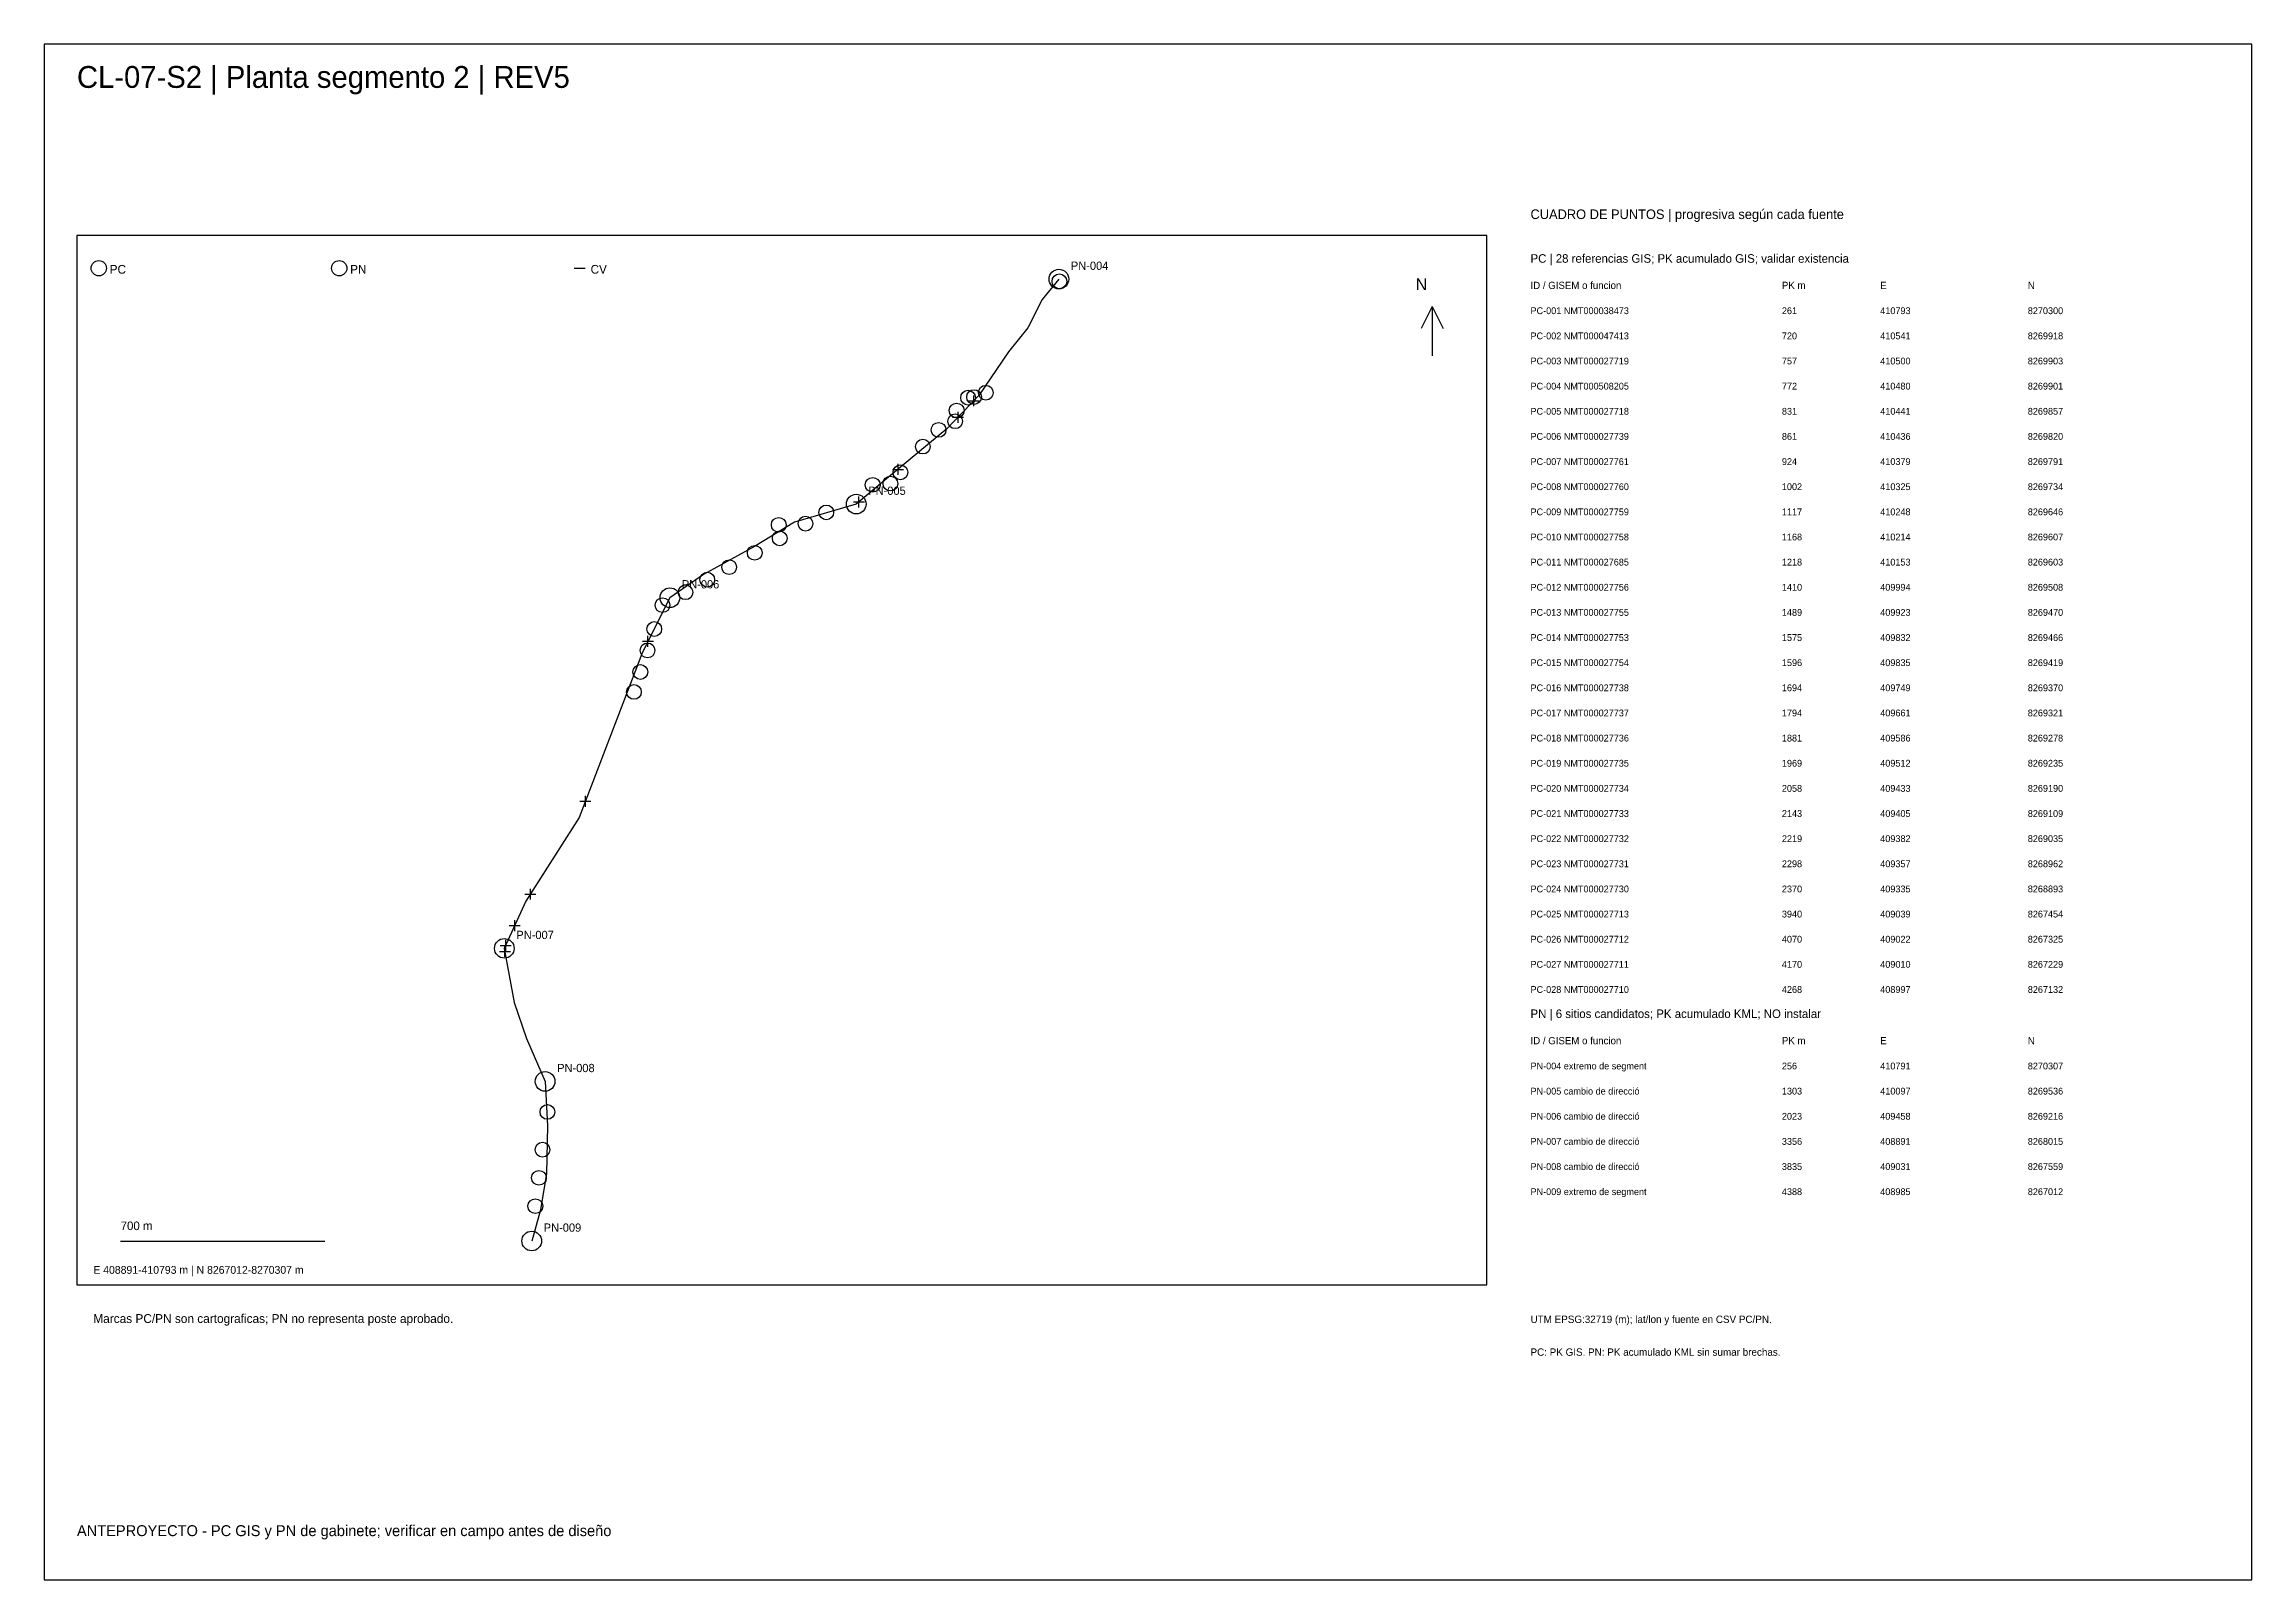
# Paper-space layout 'CL-07-S2_A3' of a CAD drawing. Header units: metres, sheet in millimetres. Extents: x 8 to 412, y 8 to 289.
import ezdxf

# ---------------------------------------------------------------- set-up
doc = ezdxf.new("R2010")
doc.units = ezdxf.units.M
for name, color, linetype in [('CV_OSM', 30, 'Continuous'), ('EJE_KML', 5, 'Continuous'), ('MARCO', 7, 'Continuous'), ('PC_GISEM', 1, 'Continuous'), ('PN_CANDIDATO', 4, 'Continuous'), ('TEXT', 7, 'Continuous')]:
    doc.layers.add(name, color=color, linetype=linetype)

psp = doc.layouts.new('CL-07-S2_A3')

# ---------------------------------------------------------------- linework, layer by layer
at = {"layer": 'CV_OSM'}
for p, q in [((105, 248), (107, 248)), ((177.12, 223.74), (179.12, 223.74)), ((178.12, 222.74), (178.12, 224.74)), ((174.24, 220.73), (176.24, 220.73)), ((175.24, 219.73), (175.24, 221.73)), ((163.26, 211.19), (165.26, 211.19)), ((164.26, 210.19), (164.26, 212.19)), ((157.11, 204.24), (157.11, 206.24)), ((156.11, 205.24), (158.11, 205.24)), ((117.49, 179.73), (119.49, 179.73)), ((118.49, 178.73), (118.49, 180.73)), ((106.04, 150.46), (108.04, 150.46)), ((107.04, 149.46), (107.04, 151.46)), ((95.99, 133.47), (97.99, 133.47)), ((96.99, 132.47), (96.99, 134.47)), ((93.12, 127.71), (95.12, 127.71)), ((94.12, 126.71), (94.12, 128.71)), ((91.32, 122.98), (93.32, 122.98)), ((91.46, 124.09), (93.46, 124.09)), ((92.32, 121.98), (92.32, 123.98)), ((92.46, 123.09), (92.46, 125.09))]:
    psp.add_line(p, q, dxfattribs=at)
at = {"layer": 'EJE_KML'}
psp.add_lwpolyline([(193.69, 246), (190.66, 242.3), (188, 237.11), (184.45, 232.72), (179.04, 224.7), (173.2, 218.6), (164.72, 211.58), (156.61, 204.83), (145.31, 201.55), (137.97, 197.1), (128.63, 191.96), (122.5, 187.71), (117.48, 177.74), (110.31, 158.93), (105.91, 147.52), (96.17, 132.18), (92.21, 123.55), (94.03, 113.62), (96.28, 107.04), (99.68, 99.2), (100.1, 91.07), (99.94, 82.35), (98.84, 75.69), (97.22, 70)], dxfattribs=at)
at = {"layer": 'MARCO'}
for p, q in [((262, 241), (260, 237)), ((262, 241), (262, 232)), ((262, 241), (264, 237)), ((22, 70), (59.39, 70))]:
    psp.add_line(p, q, dxfattribs=at)
for points in [[(8, 8), (412, 8), (412, 289), (8, 289), (8, 8)], [(14, 62), (272, 62), (272, 254), (14, 254), (14, 62)]]:
    psp.add_lwpolyline(points, dxfattribs=at)
at = {"layer": 'PC_GISEM'}
for centre, radius in [((18, 248), 1.4), ((193.79, 245.6), 1.35), ((180.33, 225.21), 1.35), ((174.98, 221.96), 1.35), ((177.07, 224.31), 1.35), ((178.17, 224.42), 1.35), ((171.67, 218.42), 1.35), ((174.71, 220), 1.35), ((168.79, 215.37), 1.35), ((164.7, 210.66), 1.35), ((159.62, 208.36), 1.35), ((162.86, 208.6), 1.35), ((142.43, 201.04), 1.35), ((147.32, 201.26), 1.35), ((151.12, 203.32), 1.35), ((142.61, 198.58), 1.35), ((133.35, 193.3), 1.35), ((138.04, 195.92), 1.35), ((125.36, 188.71), 1.35), ((129.34, 191.01), 1.35), ((121.15, 186.35), 1.35), ((119.64, 181.98), 1.35), ((118.41, 178.06), 1.35), ((117.1, 174.12), 1.35), ((115.93, 170.47), 1.35), ((100.09, 93.62), 1.35), ((99.2, 86.71), 1.35), ((98.54, 81.56), 1.35), ((97.88, 76.37), 1.35)]:
    psp.add_circle(centre, radius, dxfattribs=at)
at = {"layer": 'PN_CANDIDATO'}
for centre, radius in [((62, 248), 1.4), ((193.69, 246), 1.8), ((156.61, 204.83), 1.8), ((122.5, 187.71), 1.8), ((92.21, 123.55), 1.8), ((99.68, 99.2), 1.8), ((97.22, 70), 1.8)]:
    psp.add_circle(centre, radius, dxfattribs=at)

# ---------------------------------------------------------------- texts
at = {"layer": 'TEXT'}
for s, height, p in [('CL-07-S2 | Planta segmento 2 | REV5', 4, (14, 281)), ('CUADRO DE PUNTOS | progresiva según cada fuente', 1.755, (280, 257)), ('PC | 28 referencias GIS; PK acumulado GIS; validar existencia', 1.566, (280, 249)), ('PC', 1.6, (20, 247)), ('PN', 1.6, (64, 247)), ('CV', 1.6, (108, 247)), ('PN-004', 1.512, (195.89, 247.7)), ('N', 2.16, (259, 244)), ('ID / GISEM o funcion', 1.323, (280, 244.2)), ('PK m', 1.323, (326, 244.2)), ('E', 1.32, (344, 244.2)), ('N', 1.32, (371, 244.2)), ('PC-001 NMT000038473', 1.242, (280, 239.6)), ('261', 1.242, (326, 239.6)), ('410793', 1.242, (344, 239.6)), ('8270300', 1.242, (371, 239.6)), ('PC-002 NMT000047413', 1.242, (280, 235)), ('720', 1.242, (326, 235)), ('410541', 1.242, (344, 235)), ('8269918', 1.242, (371, 235)), ('PC-003 NMT000027719', 1.242, (280, 230.4)), ('757', 1.242, (326, 230.4)), ('410500', 1.242, (344, 230.4)), ('8269903', 1.242, (371, 230.4)), ('PC-004 NMT000508205', 1.242, (280, 225.8)), ('772', 1.242, (326, 225.8)), ('410480', 1.242, (344, 225.8)), ('8269901', 1.242, (371, 225.8)), ('PC-005 NMT000027718', 1.242, (280, 221.2)), ('831', 1.242, (326, 221.2)), ('410441', 1.242, (344, 221.2)), ('8269857', 1.242, (371, 221.2)), ('PC-006 NMT000027739', 1.242, (280, 216.6)), ('861', 1.242, (326, 216.6)), ('410436', 1.242, (344, 216.6)), ('8269820', 1.242, (371, 216.6)), ('PC-007 NMT000027761', 1.242, (280, 212)), ('924', 1.242, (326, 212)), ('410379', 1.242, (344, 212)), ('8269791', 1.242, (371, 212)), ('PN-005', 1.512, (158.81, 206.53)), ('PC-008 NMT000027760', 1.242, (280, 207.4)), ('1002', 1.242, (326, 207.4)), ('410325', 1.242, (344, 207.4)), ('8269734', 1.242, (371, 207.4)), ('PC-009 NMT000027759', 1.242, (280, 202.8)), ('1117', 1.242, (326, 202.8)), ('410248', 1.242, (344, 202.8)), ('8269646', 1.242, (371, 202.8)), ('PC-010 NMT000027758', 1.242, (280, 198.2)), ('1168', 1.242, (326, 198.2)), ('410214', 1.242, (344, 198.2)), ('8269607', 1.242, (371, 198.2)), ('PC-011 NMT000027685', 1.242, (280, 193.6)), ('1218', 1.242, (326, 193.6)), ('410153', 1.242, (344, 193.6)), ('8269603', 1.242, (371, 193.6)), ('PN-006', 1.512, (124.7, 189.41)), ('PC-012 NMT000027756', 1.242, (280, 189)), ('1410', 1.242, (326, 189)), ('409994', 1.242, (344, 189)), ('8269508', 1.242, (371, 189)), ('PC-013 NMT000027755', 1.242, (280, 184.4)), ('1489', 1.242, (326, 184.4)), ('409923', 1.242, (344, 184.4)), ('8269470', 1.242, (371, 184.4)), ('PC-014 NMT000027753', 1.242, (280, 179.8)), ('1575', 1.242, (326, 179.8)), ('409832', 1.242, (344, 179.8)), ('8269466', 1.242, (371, 179.8)), ('PC-015 NMT000027754', 1.242, (280, 175.2)), ('1596', 1.242, (326, 175.2)), ('409835', 1.242, (344, 175.2)), ('8269419', 1.242, (371, 175.2)), ('PC-016 NMT000027738', 1.242, (280, 170.6)), ('1694', 1.242, (326, 170.6)), ('409749', 1.242, (344, 170.6)), ('8269370', 1.242, (371, 170.6)), ('PC-017 NMT000027737', 1.242, (280, 166)), ('1794', 1.242, (326, 166)), ('409661', 1.242, (344, 166)), ('8269321', 1.242, (371, 166)), ('PC-018 NMT000027736', 1.242, (280, 161.4)), ('1881', 1.242, (326, 161.4)), ('409586', 1.242, (344, 161.4)), ('8269278', 1.242, (371, 161.4)), ('PC-019 NMT000027735', 1.242, (280, 156.8)), ('1969', 1.242, (326, 156.8)), ('409512', 1.242, (344, 156.8)), ('8269235', 1.242, (371, 156.8)), ('PC-020 NMT000027734', 1.242, (280, 152.2)), ('2058', 1.242, (326, 152.2)), ('409433', 1.242, (344, 152.2)), ('8269190', 1.242, (371, 152.2)), ('PC-021 NMT000027733', 1.242, (280, 147.6)), ('2143', 1.242, (326, 147.6)), ('409405', 1.242, (344, 147.6)), ('8269109', 1.242, (371, 147.6)), ('PC-022 NMT000027732', 1.242, (280, 143)), ('2219', 1.242, (326, 143)), ('409382', 1.242, (344, 143)), ('8269035', 1.242, (371, 143)), ('PC-023 NMT000027731', 1.242, (280, 138.4)), ('2298', 1.242, (326, 138.4)), ('409357', 1.242, (344, 138.4)), ('8268962', 1.242, (371, 138.4)), ('PC-024 NMT000027730', 1.242, (280, 133.8)), ('2370', 1.242, (326, 133.8)), ('409335', 1.242, (344, 133.8)), ('8268893', 1.242, (371, 133.8)), ('PC-025 NMT000027713', 1.242, (280, 129.2)), ('3940', 1.242, (326, 129.2)), ('409039', 1.242, (344, 129.2)), ('8267454', 1.242, (371, 129.2)), ('PN-007', 1.512, (94.41, 125.25)), ('PC-026 NMT000027712', 1.242, (280, 124.6)), ('4070', 1.242, (326, 124.6)), ('409022', 1.242, (344, 124.6)), ('8267325', 1.242, (371, 124.6)), ('PC-027 NMT000027711', 1.242, (280, 120)), ('4170', 1.242, (326, 120)), ('409010', 1.242, (344, 120)), ('8267229', 1.242, (371, 120)), ('PC-028 NMT000027710', 1.242, (280, 115.4)), ('4268', 1.242, (326, 115.4)), ('408997', 1.242, (344, 115.4)), ('8267132', 1.242, (371, 115.4)), ('PN | 6 sitios candidatos; PK acumulado KML; NO instalar', 1.566, (280, 110.8)), ('ID / GISEM o funcion', 1.323, (280, 106)), ('PK m', 1.323, (326, 106)), ('E', 1.32, (344, 106)), ('N', 1.32, (371, 106)), ('PN-008', 1.512, (101.88, 100.9)), ('PN-004 extremo de segment', 1.242, (280, 101.4)), ('256', 1.242, (326, 101.4)), ('410791', 1.242, (344, 101.4)), ('8270307', 1.242, (371, 101.4)), ('PN-005 cambio de direcció', 1.242, (280, 96.8)), ('1303', 1.242, (326, 96.8)), ('410097', 1.242, (344, 96.8)), ('8269536', 1.242, (371, 96.8)), ('PN-006 cambio de direcció', 1.242, (280, 92.2)), ('2023', 1.242, (326, 92.2)), ('409458', 1.242, (344, 92.2)), ('8269216', 1.242, (371, 92.2)), ('PN-007 cambio de direcció', 1.242, (280, 87.6)), ('3356', 1.242, (326, 87.6)), ('408891', 1.242, (344, 87.6)), ('8268015', 1.242, (371, 87.6)), ('PN-008 cambio de direcció', 1.242, (280, 83)), ('3835', 1.242, (326, 83)), ('409031', 1.242, (344, 83)), ('8267559', 1.242, (371, 83)), ('PN-009 extremo de segment', 1.242, (280, 78.4)), ('4388', 1.242, (326, 78.4)), ('408985', 1.242, (344, 78.4)), ('8267012', 1.242, (371, 78.4)), ('700 m', 1.566, (22, 72)), ('PN-009', 1.512, (99.42, 71.7)), ('E 408891-410793 m | N 8267012-8270307 m', 1.431, (17, 64)), ('Marcas PC/PN son cartograficas; PN no representa poste aprobado.', 1.62, (17, 55)), ('UTM EPSG:32719 (m); lat/lon y fuente en CSV PC/PN.', 1.35, (280, 55)), ('PC: PK GIS. PN: PK acumulado KML sin sumar brechas.', 1.35, (280, 49)), ('ANTEPROYECTO - PC GIS y PN de gabinete; verificar en campo antes de diseño', 2, (14, 16))]:
    psp.add_text(s, height=height, dxfattribs=at).set_placement(p)

doc.saveas('drawing.dxf')
